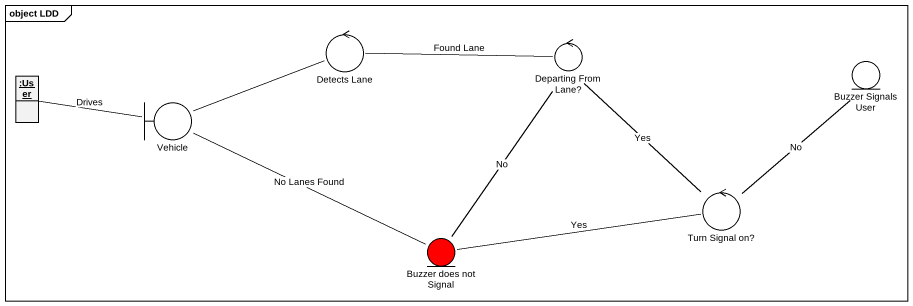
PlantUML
@startuml
mainframe object LDD
allowmixing
hide circle
hide empty members
control "Detects Lane" as Detects_Lane
control "Departing From Lane?" as Departing_From_Lane
entity "Buzzer Signals User" as Buzzer_Signals_User
object ":User" as User
boundary Vehicle
control "Turn Signal on?" as Turn_Signal_on
entity "Buzzer does not Signal" as Buzzer_does_not_Signal #FF0000
Detects_Lane -right- Departing_From_Lane : Found Lane
Departing_From_Lane -- Turn_Signal_on : Yes
Departing_From_Lane -- Buzzer_does_not_Signal : No
User -right- Vehicle : Drives
Vehicle -right- Detects_Lane
Vehicle -right- Buzzer_does_not_Signal : No Lanes Found
Turn_Signal_on -up- Buzzer_Signals_User : No
Buzzer_does_not_Signal -right- Turn_Signal_on : Yes
@enduml
